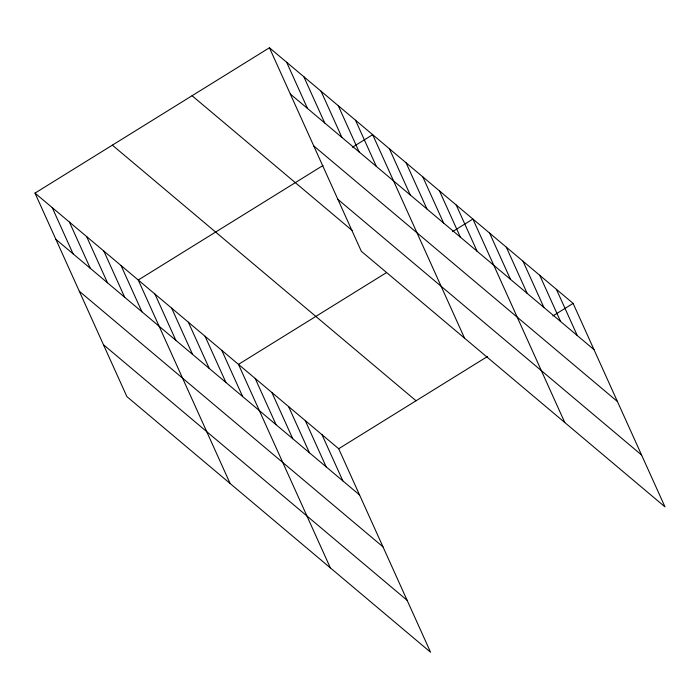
<?xml version="1.0" encoding="UTF-8"?>
<svg xmlns="http://www.w3.org/2000/svg" width="700" height="700" viewBox="0 0 700 700"><rect width="100%" height="100%" fill="white"/><g stroke="black" fill="none" stroke-linecap="round" stroke-linejoin="round"><path stroke-width="1.05" d="M35 193.112L338.686 448.735L430.57 652.234L126.884 396.602L35 193.112L269.43 47.766L573.116 303.398L665 506.887L361.314 251.265L269.43 47.766M322.954 165.515L138.259 280.026L230.134 483.516M352.424 147.245L372.68 134.68L464.564 338.179M386.382 272.685L238.473 364.376L330.356 567.875M452.637 231.604L472.903 219.039L564.786 422.529M338.686 448.735L487.515 356.466M552.86 315.954L573.116 303.398M290.299 93.993L593.994 349.624M313.731 145.898L617.426 401.52M337.881 199.369L641.567 454.991M192.071 95.734L352.109 230.449M112.359 145.145L416.054 400.776M55.869 239.339L359.564 494.961M79.301 291.235L382.996 546.858M103.451 344.706L407.137 600.329M556.413 289.336L577.29 335.562M539.718 275.275L560.586 321.501M523.014 261.214L543.883 307.44M506.31 247.161L527.179 293.387M489.606 233.1L510.475 279.326M456.199 204.977L477.067 251.204M439.495 190.925L460.364 237.142M422.791 176.864L443.66 223.09M406.088 162.803L426.965 209.029M389.384 148.741L410.261 194.968M355.477 120.199L376.346 166.425M338.266 105.709L359.135 151.935M321.055 91.228L341.933 137.454M303.844 76.737L324.721 122.964M286.641 62.256L307.51 108.483M321.991 434.674L342.86 480.9M305.287 420.621L326.156 466.839M288.584 406.56L309.453 452.786M271.88 392.499L292.749 438.725M255.176 378.438L276.045 424.664M221.769 350.324L242.638 396.55M205.065 336.262L225.934 382.489M188.361 322.201L209.239 368.428M171.657 308.14L192.535 354.366M154.954 294.088L175.831 340.305M121.047 265.536L141.916 311.762M103.836 251.055L124.705 297.281M86.625 236.565L107.502 282.791M69.422 222.084L90.291 268.31M52.211 207.594L73.08 253.82"/></g></svg>
